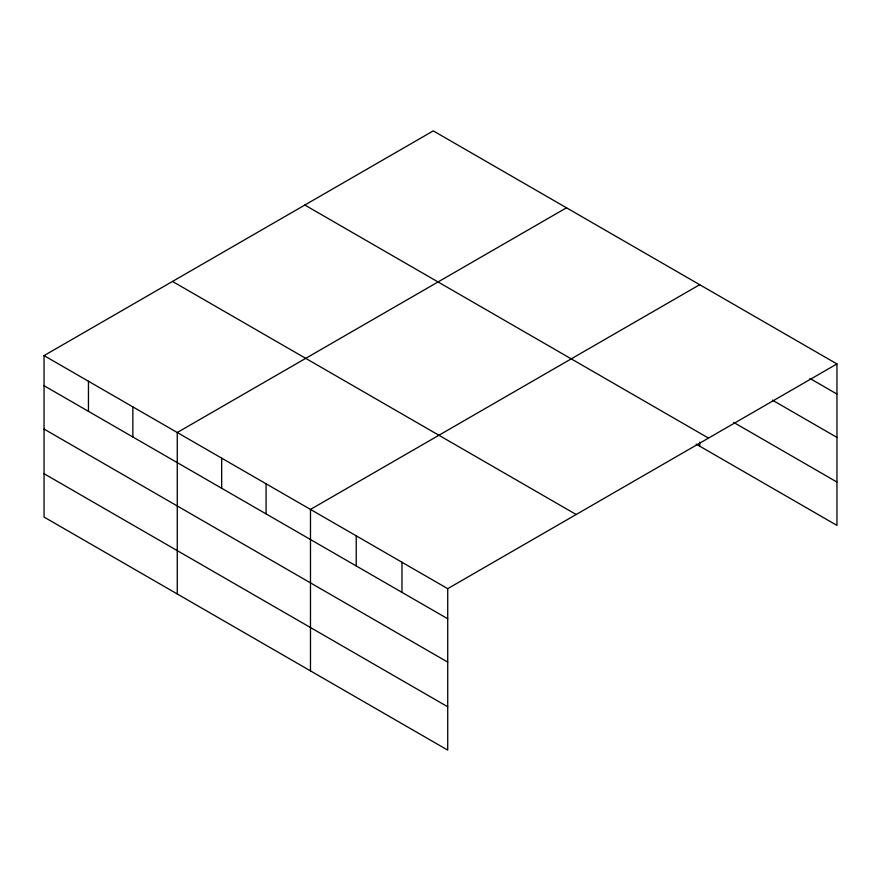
<?xml version="1.0" encoding="UTF-8"?>
<svg xmlns="http://www.w3.org/2000/svg" width="881" height="881" viewBox="0 0 881 881"><rect width="100%" height="100%" fill="white"/><g stroke="black" fill="none" stroke-linecap="round" stroke-linejoin="round"><path stroke-width="1.32" d="M696.199 444.134L836.95 525.395L836.95 363.941L433.276 130.884L44.05 355.605L44.05 517.059L447.724 750.116L447.724 588.662L44.05 355.605M566.494 207.795L177.257 432.516L177.257 593.97M699.701 284.695L310.475 509.416L310.475 670.882M447.724 588.662L836.95 363.941M809.969 378.478L836.95 394.049M772.428 400.15L836.95 437.394M733.719 422.451L836.95 482.05M304.837 205.042L708.5 438.099M172.5 281.446L576.163 514.504M44.05 385.713L447.724 618.77M44.05 429.058L447.724 662.116M44.05 473.714L447.724 706.771M699.701 442.097L699.701 446.16M401.967 562.243L401.967 592.351M356.221 535.835L356.221 565.943M266.073 483.779L266.073 513.898M221.671 458.142L221.671 488.261M132.855 406.879L132.855 436.987M88.452 381.242L88.452 411.35"/></g></svg>
